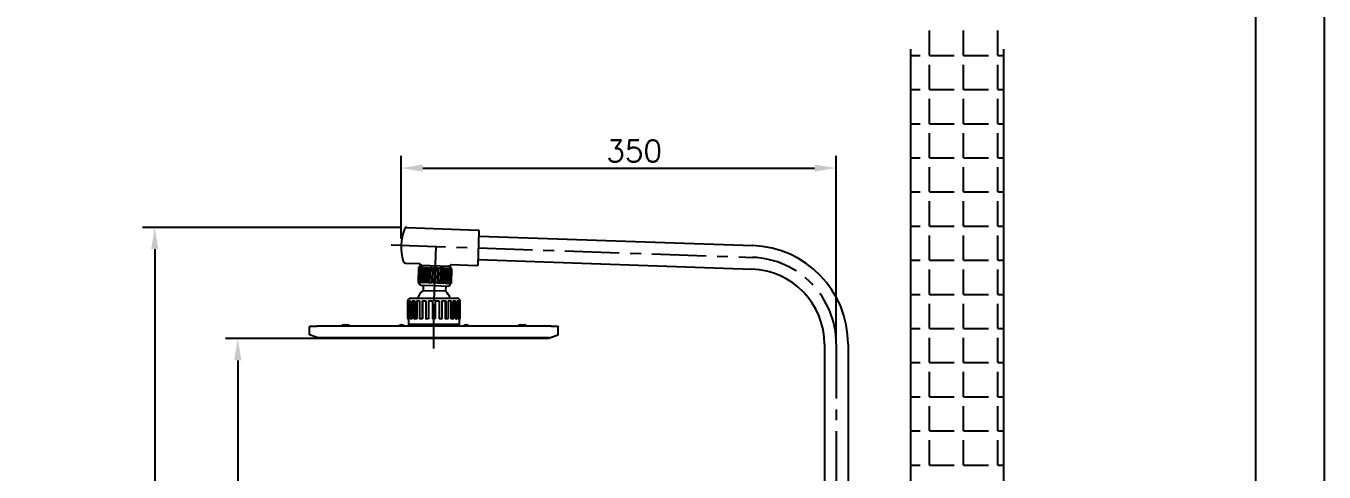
# Model space of a CAD drawing. Header units: millimetres. Extents: x 5066 to 5486, y -1867 to -1273.
# Drawn here: x 5277.4 to 5486.4, y -1548.5 to -1476.7 of the extents above; entities that cross this region are included whole.
import ezdxf

# ---------------------------------------------------------------- set-up
doc = ezdxf.new("R2010")
doc.units = ezdxf.units.MM
doc.header["$LTSCALE"] = 7
doc.header["$MEASUREMENT"] = 0
doc.linetypes.add('CENTER', pattern=[2, 1.25, -0.25, 0.25, -0.25])
doc.layers.get('0').update_dxf_attribs({"color": 2, "linetype": 'CONTINUOUS'})
for name, color, linetype in [('CL', 1, 'CENTER'), ('D', 2, 'CONTINUOUS'), ('DWG', 7, 'CONTINUOUS'), ('HT', 3, 'CONTINUOUS')]:
    doc.layers.add(name, color=color, linetype=linetype)
doc.styles.add('GHS', font='romans', dxfattribs={"bigfont": 'ghs'})

msp = doc.modelspace()

# ---------------------------------------------------------------- linework, layer by layer
at = {"color": 4}
msp.add_line((5475.44, -1853.01), (5475.44, -1304.01), dxfattribs=at)
at = {"layer": 'CL', "color": 1, "linetype": 'CENTER'}
for p, q in [((5336.24, -1511.92), (5394.4, -1513.95)), ((5343.43, -1512.17), (5343.11, -1521.44)), ((5343.11, -1528.64), (5343.11, -1521.44)), ((5407.91, -1527.94), (5407.91, -1726.34))]:
    msp.add_line(p, q, dxfattribs=at)
msp.add_arc((5393.91, -1527.94), 14, 0, 88, dxfattribs=at)
at = {"layer": 'D'}
for p, q in [((5337.83, -1510.97), (5337.83, -1497.56)), ((5407.91, -1526.94), (5407.91, -1497.56)), ((5341.33, -1499.56), (5404.41, -1499.56)), ((5337.74, -1509.14), (5296.17, -1509.14)), ((5298.17, -1512.64), (5298.17, -1826.88)), ((5342.11, -1527.04), (5309.54, -1527.04)), ((5311.54, -1530.54), (5311.54, -1826.88))]:
    msp.add_line(p, q, dxfattribs=at)
msp.add_lwpolyline([(5066.44, -1273.01), (5486.44, -1273.01), (5486.44, -1867.01), (5066.44, -1867.01)], close=True, dxfattribs=at)
for points in [[(5341.33, -1498.98), (5341.33, -1500.14), (5337.83, -1499.56)], [(5404.41, -1498.98), (5404.41, -1500.14), (5407.91, -1499.56)], [(5297.58, -1512.64), (5298.75, -1512.64), (5298.17, -1509.14)], [(5310.95, -1530.54), (5312.12, -1530.54), (5311.54, -1527.04)]]:
    msp.add_solid(points, dxfattribs=at)
at = {"layer": 'DWG'}
for p, q in [((5338.74, -1509.14), (5350.23, -1509.54)), ((5350.23, -1515.07), (5350.42, -1509.75)), ((5350.39, -1510.51), (5394.47, -1512.05)), ((5338.54, -1514.86), (5340.75, -1514.94)), ((5340.85, -1515.08), (5340.85, -1515.04)), ((5340.94, -1515.18), (5345.7, -1515.35)), ((5345.8, -1515.25), (5345.81, -1515.21)), ((5345.91, -1515.12), (5350.03, -1515.26)), ((5350.26, -1514.31), (5394.33, -1515.85)), ((5340.66, -1515.57), (5340.58, -1517.97)), ((5340.66, -1515.57), (5340.58, -1517.97)), ((5340.7, -1515.57), (5340.62, -1517.97)), ((5340.72, -1515.57), (5340.64, -1517.97)), ((5340.7, -1515.57), (5340.66, -1515.57)), ((5340.66, -1515.57), (5340.66, -1515.57)), ((5340.7, -1515.57), (5340.72, -1515.57)), ((5340.82, -1515.58), (5340.72, -1515.57)), ((5340.82, -1515.58), (5340.74, -1517.98)), ((5340.86, -1515.58), (5340.77, -1517.98)), ((5340.82, -1515.58), (5340.86, -1515.58)), ((5341.02, -1515.59), (5340.86, -1515.58)), ((5341.02, -1515.59), (5340.93, -1517.98)), ((5341.07, -1515.59), (5340.98, -1517.99)), ((5341.02, -1515.59), (5341.07, -1515.59)), ((5341.28, -1515.59), (5341.07, -1515.59)), ((5341.28, -1515.59), (5341.2, -1517.99)), ((5341.35, -1515.6), (5341.26, -1518)), ((5341.34, -1515.6), (5341.26, -1518)), ((5341.28, -1515.59), (5341.34, -1515.6)), ((5341.61, -1515.61), (5341.35, -1515.6)), ((5341.61, -1515.61), (5341.52, -1518)), ((5341.66, -1515.61), (5341.57, -1518.01)), ((5341.69, -1515.61), (5341.6, -1518.01)), ((5341.61, -1515.61), (5341.66, -1515.61)), ((5341.98, -1515.62), (5341.69, -1515.61)), ((5341.98, -1515.62), (5341.9, -1518.02)), ((5342.02, -1515.62), (5341.94, -1518.02)), ((5341.98, -1515.62), (5342.02, -1515.62)), ((5342.07, -1515.62), (5341.99, -1518.02)), ((5342.4, -1515.63), (5342.07, -1515.62)), ((5342.4, -1515.63), (5342.32, -1518.03)), ((5342.43, -1515.63), (5342.35, -1518.03)), ((5342.4, -1515.63), (5342.43, -1515.63)), ((5342.5, -1515.64), (5342.42, -1518.04)), ((5342.85, -1515.65), (5342.5, -1515.64)), ((5342.85, -1515.65), (5342.77, -1518.05)), ((5342.86, -1515.65), (5342.78, -1518.05)), ((5342.85, -1515.65), (5342.86, -1515.65)), ((5342.95, -1515.65), (5342.87, -1518.05)), ((5343.31, -1515.67), (5342.95, -1515.65)), ((5343.31, -1515.67), (5343.23, -1518.06)), ((5343.4, -1515.67), (5343.31, -1518.07)), ((5343.41, -1515.67), (5343.33, -1518.07)), ((5343.4, -1515.67), (5343.41, -1515.67)), ((5343.77, -1515.68), (5343.41, -1515.67)), ((5343.77, -1515.68), (5343.69, -1518.08)), ((5343.84, -1515.68), (5343.76, -1518.08)), ((5343.87, -1515.68), (5343.78, -1518.08)), ((5343.84, -1515.68), (5343.87, -1515.68)), ((5344.21, -1515.7), (5343.87, -1515.68)), ((5344.21, -1515.7), (5344.13, -1518.1)), ((5344.27, -1515.7), (5344.19, -1518.1)), ((5344.31, -1515.7), (5344.23, -1518.1)), ((5344.27, -1515.7), (5344.31, -1515.7)), ((5344.63, -1515.71), (5344.31, -1515.7)), ((5344.63, -1515.71), (5344.55, -1518.11)), ((5344.67, -1515.71), (5344.58, -1518.11)), ((5344.72, -1515.71), (5344.64, -1518.11)), ((5344.67, -1515.71), (5344.72, -1515.71)), ((5345.01, -1515.72), (5344.72, -1515.71)), ((5345.01, -1515.72), (5344.93, -1518.12)), ((5345.03, -1515.73), (5344.94, -1518.12)), ((5345.09, -1515.73), (5345, -1518.13)), ((5345.03, -1515.73), (5345.09, -1515.73)), ((5345.34, -1515.74), (5345.09, -1515.73)), ((5345.34, -1515.74), (5345.25, -1518.13)), ((5345.4, -1515.74), (5345.32, -1518.14)), ((5345.34, -1515.74), (5345.4, -1515.74)), ((5345.6, -1515.75), (5345.4, -1515.74)), ((5345.6, -1515.75), (5345.52, -1518.14)), ((5345.65, -1515.75), (5345.57, -1518.15)), ((5345.6, -1515.75), (5345.65, -1515.75)), ((5345.8, -1515.75), (5345.65, -1515.75)), ((5345.8, -1515.75), (5345.71, -1518.15)), ((5345.83, -1515.75), (5345.75, -1518.15)), ((5345.8, -1515.75), (5345.83, -1515.75)), ((5345.92, -1515.76), (5345.83, -1515.75)), ((5345.92, -1515.76), (5345.83, -1518.15)), ((5345.93, -1515.76), (5345.85, -1518.16)), ((5345.96, -1515.76), (5345.87, -1518.16)), ((5345.92, -1515.76), (5345.93, -1515.76)), ((5345.96, -1515.76), (5345.93, -1515.76)), ((5340.62, -1517.97), (5340.58, -1517.97)), ((5340.58, -1517.97), (5340.58, -1517.97)), ((5340.62, -1517.97), (5340.64, -1517.97)), ((5340.74, -1517.98), (5340.64, -1517.97)), ((5340.66, -1517.97), (5340.66, -1517.99)), ((5340.74, -1517.98), (5340.77, -1517.98)), ((5340.93, -1517.98), (5340.77, -1517.98)), ((5340.93, -1517.98), (5340.98, -1517.99)), ((5341.2, -1517.99), (5340.98, -1517.99)), ((5341.04, -1518.41), (5343.21, -1518.48)), ((5341.2, -1517.99), (5341.26, -1518)), ((5341.52, -1518), (5341.26, -1518)), ((5341.41, -1518.42), (5341.38, -1519.26)), ((5341.38, -1519.26), (5343.18, -1519.32)), ((5341.52, -1518), (5341.57, -1518.01)), ((5341.9, -1518.02), (5341.6, -1518.01)), ((5341.9, -1518.02), (5341.94, -1518.02)), ((5342.32, -1518.03), (5341.99, -1518.02)), ((5342.32, -1518.03), (5342.35, -1518.03)), ((5342.77, -1518.05), (5342.42, -1518.04)), ((5342.77, -1518.05), (5342.78, -1518.05)), ((5343.23, -1518.06), (5342.87, -1518.05)), ((5344.98, -1519.39), (5343.18, -1519.32)), ((5343.21, -1518.48), (5345.38, -1518.56)), ((5343.31, -1518.07), (5343.33, -1518.07)), ((5343.69, -1518.08), (5343.33, -1518.07)), ((5343.76, -1518.08), (5343.78, -1518.08)), ((5344.13, -1518.1), (5343.78, -1518.08)), ((5344.19, -1518.1), (5344.23, -1518.1)), ((5344.55, -1518.11), (5344.23, -1518.1)), ((5344.58, -1518.11), (5344.64, -1518.11)), ((5344.93, -1518.12), (5344.64, -1518.11)), ((5344.94, -1518.12), (5345, -1518.13)), ((5345.01, -1518.55), (5344.98, -1519.39)), ((5345.25, -1518.13), (5345, -1518.13)), ((5345.25, -1518.13), (5345.32, -1518.14)), ((5345.52, -1518.14), (5345.32, -1518.14)), ((5345.52, -1518.14), (5345.57, -1518.15)), ((5345.71, -1518.15), (5345.57, -1518.15)), ((5345.71, -1518.15), (5345.75, -1518.15)), ((5345.83, -1518.15), (5345.75, -1518.15)), ((5345.79, -1518.15), (5345.79, -1518.17)), ((5345.83, -1518.15), (5345.85, -1518.16)), ((5345.87, -1518.16), (5345.85, -1518.16)), ((5338.91, -1523.76), (5338.91, -1520.96)), ((5338.91, -1520.96), (5338.91, -1523.76)), ((5338.91, -1520.96), (5339, -1520.96)), ((5339, -1520.96), (5339, -1523.76)), ((5339.12, -1520.96), (5339.12, -1523.76)), ((5339.12, -1520.96), (5339.36, -1520.96)), ((5339.21, -1520.96), (5339.21, -1523.86)), ((5339.33, -1520.54), (5343.11, -1520.54)), ((5339.36, -1520.96), (5339.36, -1523.76)), ((5339.59, -1520.96), (5339.59, -1523.76)), ((5339.59, -1520.96), (5339.98, -1520.96)), ((5339.68, -1520.96), (5339.68, -1523.86)), ((5339.98, -1520.96), (5339.98, -1523.76)), ((5340.3, -1520.96), (5340.3, -1523.76)), ((5340.3, -1520.96), (5340.81, -1520.96)), ((5340.38, -1520.96), (5340.38, -1523.86)), ((5340.81, -1520.96), (5340.81, -1523.76)), ((5341.21, -1520.96), (5341.21, -1523.76)), ((5341.21, -1520.96), (5341.8, -1520.96)), ((5341.26, -1520.96), (5341.26, -1523.86)), ((5341.8, -1520.96), (5341.8, -1523.76)), ((5342.24, -1520.96), (5342.24, -1523.76)), ((5342.24, -1520.96), (5342.88, -1520.96)), ((5342.27, -1520.96), (5342.27, -1523.86)), ((5342.88, -1520.96), (5342.88, -1523.76)), ((5343.11, -1520.54), (5346.89, -1520.54)), ((5343.34, -1520.96), (5343.34, -1523.76)), ((5343.34, -1520.96), (5343.97, -1520.96)), ((5343.94, -1520.96), (5343.94, -1523.86)), ((5343.97, -1520.96), (5343.97, -1523.76)), ((5344.41, -1520.96), (5344.41, -1523.76)), ((5344.41, -1520.96), (5345.01, -1520.96)), ((5344.95, -1520.96), (5344.95, -1523.86)), ((5345.01, -1520.96), (5345.01, -1523.76)), ((5345.4, -1520.96), (5345.4, -1523.76)), ((5345.4, -1520.96), (5345.91, -1520.96)), ((5345.84, -1520.96), (5345.84, -1523.86)), ((5345.91, -1520.96), (5345.91, -1523.76)), ((5346.24, -1520.96), (5346.24, -1523.76)), ((5346.24, -1520.96), (5346.62, -1520.96)), ((5346.54, -1520.96), (5346.54, -1523.86)), ((5346.62, -1520.96), (5346.62, -1523.76)), ((5346.85, -1520.96), (5346.85, -1523.76)), ((5346.85, -1520.96), (5347.1, -1520.96)), ((5347, -1520.96), (5347, -1523.86)), ((5347.1, -1520.96), (5347.1, -1523.76)), ((5347.22, -1520.96), (5347.22, -1523.76)), ((5347.22, -1520.96), (5347.3, -1520.96)), ((5347.3, -1520.96), (5347.3, -1523.76)), ((5347.31, -1523.76), (5347.31, -1520.96)), ((5323.11, -1526.44), (5323.11, -1525.14)), ((5323.93, -1525.04), (5324.24, -1525.04)), ((5330.87, -1525.04), (5324.24, -1525.04)), ((5355.35, -1525.04), (5330.87, -1525.04)), ((5339.01, -1523.82), (5339.01, -1523.86)), ((5339.01, -1523.86), (5339.01, -1524.74)), ((5339.01, -1523.86), (5339.01, -1523.86)), ((5343.11, -1524.74), (5339.01, -1524.74)), ((5339.21, -1523.86), (5339.09, -1523.86)), ((5339.68, -1523.86), (5339.45, -1523.86)), ((5340.38, -1523.86), (5340.05, -1523.86)), ((5341.26, -1523.86), (5340.86, -1523.86)), ((5342.27, -1523.86), (5341.83, -1523.86)), ((5342.88, -1523.76), (5342.88, -1523.86)), ((5343.11, -1523.86), (5342.88, -1523.86)), ((5343.34, -1523.86), (5343.11, -1523.86)), ((5347.21, -1524.74), (5343.11, -1524.74)), ((5343.34, -1523.76), (5343.34, -1523.86)), ((5344.39, -1523.86), (5343.94, -1523.86)), ((5345.35, -1523.86), (5344.95, -1523.86)), ((5346.16, -1523.86), (5345.84, -1523.86)), ((5346.77, -1523.86), (5346.54, -1523.86)), ((5347.12, -1523.86), (5347, -1523.86)), ((5347.2, -1523.82), (5347.2, -1523.86)), ((5347.21, -1523.86), (5347.2, -1523.86)), ((5347.21, -1523.86), (5347.21, -1524.74)), ((5361.98, -1525.04), (5355.35, -1525.04)), ((5361.98, -1525.04), (5362.29, -1525.04)), ((5363.11, -1526.44), (5363.11, -1525.14)), ((5324.48, -1526.9), (5323.11, -1526.44)), ((5325.22, -1526.9), (5324.51, -1526.9)), ((5324.61, -1526.9), (5324.61, -1526.94)), ((5330.99, -1526.9), (5325.22, -1526.9)), ((5331.01, -1527.04), (5325.42, -1527.04)), ((5355.23, -1526.9), (5330.99, -1526.9)), ((5355.2, -1527.04), (5331.01, -1527.04)), ((5360.79, -1527.04), (5355.2, -1527.04)), ((5360.99, -1526.9), (5355.23, -1526.9)), ((5361.71, -1526.9), (5360.99, -1526.9)), ((5361.61, -1526.9), (5361.61, -1526.94)), ((5361.74, -1526.9), (5363.11, -1526.44)), ((5406.01, -1527.94), (5406.01, -1551.31)), ((5409.81, -1527.94), (5409.81, -1551.31))]:
    msp.add_line(p, q, dxfattribs=at)
for centre, radius, start, end in [((5345.83, -1512.25), 8, 159.1141, 196.8859), ((5338.73, -1509.54), 0.4, 88, 159.1141), ((5350.22, -1509.74), 0.2, 358, 88), ((5393.91, -1527.94), 15.9, 0, 88), ((5338.56, -1514.46), 0.4, 196.8859, 268), ((5341.14, -1515.59), 0.4, 88, 178), ((5340.95, -1515.08), 0.1, 178, 268), ((5345.48, -1515.74), 0.4, 358, 88), ((5345.71, -1515.25), 0.1, 268, 358), ((5350.03, -1515.06), 0.2, 268, 358), ((5393.91, -1527.94), 12.1, 0, 88), ((5343.11, -1521.44), 2.78, 128.352, 161.1098), ((5341.06, -1518.01), 0.4, 178, 268), ((5343.11, -1521.44), 2.78, 18.8902, 47.648), ((5345.39, -1518.16), 0.4, 268, 358), ((5339.33, -1520.96), 0.42, 90, 180), ((5346.89, -1520.96), 0.42, 0, 90), ((5328.6, -1525.59), 0.75, 90, 132.8335), ((5328.6, -1525.59), 0.75, 68.257, 90), ((5329.15, -1525.59), 0.75, 90, 132.8334), ((5329.15, -1525.59), 0.75, 90, 111.743), ((5329.15, -1525.59), 0.75, 47.1665, 90), ((5329.15, -1525.59), 0.75, 45.5847, 90), ((5337.91, -1525.59), 0.75, 90, 132.8365), ((5337.91, -1525.59), 0.75, 90, 132.8334), ((5337.91, -1525.59), 0.75, 47.1635, 90), ((5337.91, -1525.59), 0.75, 47.164, 90), ((5339.01, -1523.76), 0.1, 180, 270), ((5339.01, -1523.76), 0.1, 180.0447, 270.0459), ((5339.1, -1523.76), 0.0984, 179.0403, 269.008), ((5338.75, -1524.74), 0.4, 311.3984, 354.7841), ((5339.21, -1523.76), 0.0984, 179.0403, 269.008), ((5339.19, -1524.78), 0.04, 90, 174.7841), ((5340.11, -1525.59), 0.75, 90, 132.835), ((5340.11, -1525.59), 0.75, 47.1651, 90), ((5346.11, -1525.59), 0.75, 90, 132.8395), ((5346.11, -1525.59), 0.75, 47.1666, 90), ((5346.11, -1525.59), 0.75, 45.5847, 47.1604), ((5347, -1523.76), 0.0984, 270.992, 0.9597), ((5347.03, -1524.78), 0.04, 5.2159, 90), ((5347.47, -1524.74), 0.4, 185.2159, 228.5904), ((5347.12, -1523.76), 0.0984, 270.992, 0.9597), ((5347.2, -1523.76), 0.1, 269.9541, 359.9553), ((5347.21, -1523.76), 0.1, 270, 0), ((5348.31, -1525.59), 0.75, 132.8354, 134.4153), ((5348.31, -1525.59), 0.75, 90, 132.8334), ((5348.31, -1525.59), 0.75, 90, 132.8334), ((5348.31, -1525.59), 0.75, 132.8335, 132.8398), ((5348.31, -1525.59), 0.75, 47.1665, 90), ((5348.31, -1525.59), 0.75, 47.1666, 90), ((5348.31, -1525.59), 0.75, 45.5847, 47.1645), ((5357.06, -1525.59), 0.75, 90, 132.8334), ((5357.06, -1525.59), 0.75, 90, 132.8335), ((5357.06, -1525.59), 0.75, 68.257, 90), ((5357.62, -1525.59), 0.75, 90, 111.743), ((5357.06, -1525.59), 0.75, 45.5847, 47.1665), ((5357.62, -1525.59), 0.75, 47.1666, 90), ((5332.45, -1526.94), 0.1, 270, 270.102), ((5332.91, -1527), 0.36, 164.0806, 172.5053), ((5334.17, -1526.94), 0.1, 269.8957, 270), ((5334.09, -1527), 0.36, 7.4947, 15.9194), ((5337.2, -1527), 0.36, 7.4947, 15.9194), ((5338.72, -1527), 0.36, 164.0806, 172.5053), ((5340.49, -1527), 0.36, 7.4947, 15.9194), ((5340.95, -1526.94), 0.1, 269.9315, 270), ((5346.32, -1526.94), 0.1, 269.9357, 270), ((5346.46, -1526.94), 0.1, 269.9424, 270), ((5347.53, -1527), 0.36, 164.0806, 170.4079), ((5347.49, -1527), 0.36, 7.4947, 15.9194), ((5350.72, -1526.94), 0.1, 270, 270.0864), ((5351.18, -1526.94), 0.1, 270, 270.0899), ((5351.63, -1527), 0.36, 164.0806, 170.409)]:
    msp.add_arc(centre, radius, start, end, dxfattribs=at)
for points, degree, knots in [([(5340.75, -1514.94), (5340.76, -1514.94), (5340.77, -1514.94), (5340.78, -1514.94), (5340.78, -1514.94), (5340.79, -1514.95), (5340.8, -1514.95), (5340.81, -1514.95), (5340.81, -1514.96), (5340.82, -1514.96), (5340.82, -1514.97), (5340.83, -1514.98), (5340.83, -1514.98), (5340.84, -1514.99), (5340.84, -1515), (5340.84, -1515), (5340.85, -1515.01), (5340.85, -1515.02), (5340.85, -1515.03), (5340.85, -1515.04)], 1, [0, 0, 0.0405365, 0.0810729, 0.1216094, 0.1621458, 0.20195, 0.2417541, 0.2815583, 0.3213625, 0.3611929, 0.4010234, 0.4408538, 0.4806843, 0.5205138, 0.5603433, 0.6001729, 0.6400024, 0.6873855, 0.7347687, 0.7821519, 0.7821519]), ([(5345.81, -1515.21), (5345.81, -1515.2), (5345.81, -1515.2), (5345.81, -1515.19), (5345.81, -1515.18), (5345.82, -1515.17), (5345.82, -1515.17), (5345.82, -1515.16), (5345.83, -1515.15), (5345.83, -1515.15), (5345.84, -1515.14), (5345.85, -1515.14), (5345.85, -1515.13), (5345.86, -1515.13), (5345.87, -1515.12), (5345.87, -1515.12), (5345.88, -1515.12), (5345.89, -1515.12), (5345.9, -1515.12), (5345.91, -1515.12)], 1, [0, 0, 0.0405365, 0.0810729, 0.1216094, 0.1621458, 0.20195, 0.2417541, 0.2815583, 0.3213625, 0.3611929, 0.4010234, 0.4408538, 0.4806843, 0.5205138, 0.5603433, 0.6001729, 0.6400024, 0.6873855, 0.7347687, 0.7821519, 0.7821519]), ([(5323.11, -1525.14), (5323.11, -1525.13), (5323.11, -1525.11), (5323.12, -1525.09), (5323.13, -1525.08), (5323.15, -1525.06), (5323.16, -1525.05), (5323.19, -1525.04), (5323.2, -1525.04), (5323.2, -1525.04), (5323.2, -1525.04), (5323.21, -1525.04), (5323.21, -1525.04), (5323.21, -1525.04), (5323.21, -1525.04), (5323.21, -1525.04), (5323.21, -1525.04), (5323.21, -1525.04), (5323.21, -1525.04), (5323.21, -1525.04), (5323.21, -1525.04), (5323.21, -1525.04), (5323.21, -1525.04), (5323.21, -1525.04), (5323.21, -1525.04), (5323.21, -1525.04), (5323.21, -1525.04), (5323.21, -1525.04), (5323.21, -1525.04), (5323.21, -1525.04), (5323.21, -1525.04), (5323.21, -1525.04), (5323.21, -1525.04), (5323.21, -1525.04), (5323.21, -1525.04), (5323.22, -1525.04), (5323.23, -1525.04), (5323.26, -1525.04), (5323.29, -1525.04), (5323.42, -1525.04), (5323.55, -1525.04), (5323.79, -1525.04), (5323.86, -1525.04), (5323.93, -1525.04)], 3, [0.000003, 0.000003, 0.000003, 0.000003, 0.195322, 0.195322, 0.390644, 0.390644, 0.585967, 0.585967, 0.866531, 0.866531, 0.909581, 0.909581, 0.938467, 0.938467, 0.958242, 0.958242, 0.974811, 0.974811, 0.998662, 0.998662, 1.044718, 1.044718, 1.0689, 1.0689, 1.107895, 1.107895, 1.622686, 1.622686, 1.861896, 1.861896, 2.34941, 2.34941, 3.324347, 3.324347, 5.274181, 5.274181, 9.173833, 9.173833, 16.973165, 16.973165, 32.572141, 32.572141, 38.246577, 38.246577, 38.246577, 38.246577]), ([(5362.29, -1525.04), (5362.76, -1525.04), (5363, -1525.04), (5363.01, -1525.04), (5363.01, -1525.04), (5363.01, -1525.04), (5363.01, -1525.04), (5363.01, -1525.04), (5363.01, -1525.04), (5363.01, -1525.04), (5363.01, -1525.04), (5363.01, -1525.04), (5363.01, -1525.04), (5363.01, -1525.04), (5363.01, -1525.04), (5363.01, -1525.04), (5363.01, -1525.04), (5363.01, -1525.04), (5363.01, -1525.04), (5363.01, -1525.04), (5363.01, -1525.04), (5363.01, -1525.04), (5363.01, -1525.04), (5363.01, -1525.04), (5363.01, -1525.04), (5363.02, -1525.04), (5363.02, -1525.04), (5363.03, -1525.04), (5363.03, -1525.04), (5363.04, -1525.05), (5363.05, -1525.05), (5363.07, -1525.06), (5363.08, -1525.07), (5363.1, -1525.09), (5363.1, -1525.1), (5363.11, -1525.12), (5363.11, -1525.13), (5363.11, -1525.14)], 3, [0.042301, 0.042301, 0.042301, 0.042301, 83.495642, 83.495642, 85.07934, 85.07934, 85.175236, 85.175236, 85.224261, 85.224261, 85.312817, 85.312817, 85.366207, 85.366207, 85.412262, 85.412262, 85.445439, 85.445439, 85.485455, 85.485455, 85.547924, 85.547924, 85.645732, 85.645732, 85.850385, 85.850385, 86.240643, 86.240643, 87.01969, 87.01969, 88.579681, 88.579681, 90.72196, 90.72196, 92.405754, 92.405754, 94.08952, 94.08952, 94.08952, 94.08952]), ([(5325.42, -1527.04), (5324.96, -1527.04), (5324.71, -1527.04), (5324.71, -1527.04), (5324.71, -1527.04), (5324.71, -1527.04), (5324.71, -1527.04), (5324.71, -1527.04), (5324.71, -1527.04), (5324.71, -1527.04), (5324.71, -1527.04), (5324.71, -1527.04), (5324.71, -1527.04), (5324.71, -1527.04), (5324.71, -1527.04), (5324.71, -1527.04), (5324.71, -1527.04), (5324.71, -1527.04), (5324.71, -1527.04), (5324.71, -1527.04), (5324.71, -1527.04), (5324.71, -1527.04), (5324.7, -1527.04), (5324.7, -1527.04), (5324.7, -1527.04), (5324.7, -1527.04), (5324.7, -1527.04), (5324.69, -1527.04), (5324.68, -1527.04), (5324.67, -1527.03), (5324.66, -1527.03), (5324.64, -1527.02), (5324.63, -1527.01), (5324.62, -1526.99), (5324.62, -1526.98), (5324.61, -1526.96), (5324.61, -1526.95), (5324.61, -1526.94)], 3, [0.042301, 0.042301, 0.042301, 0.042301, 82.86462, 82.86462, 84.438727, 84.438727, 84.533992, 84.533992, 84.582693, 84.582693, 84.670668, 84.670668, 84.723709, 84.723709, 84.769322, 84.769322, 84.802286, 84.802286, 84.842175, 84.842175, 84.904577, 84.904577, 85.001912, 85.001912, 85.205315, 85.205315, 85.593316, 85.593316, 86.367896, 86.367896, 87.918949, 87.918949, 90.0464, 90.0464, 91.716678, 91.716678, 93.386929, 93.386929, 93.386929, 93.386929]), ([(5361.61, -1526.94), (5361.61, -1526.95), (5361.6, -1526.97), (5361.59, -1526.99), (5361.59, -1527), (5361.57, -1527.02), (5361.56, -1527.03), (5361.54, -1527.04), (5361.52, -1527.04), (5361.51, -1527.04), (5361.51, -1527.04), (5361.51, -1527.04), (5361.51, -1527.04), (5361.51, -1527.04), (5361.51, -1527.04), (5361.51, -1527.04), (5361.51, -1527.04), (5361.51, -1527.04), (5361.51, -1527.04), (5361.51, -1527.04), (5361.51, -1527.04), (5361.51, -1527.04), (5361.51, -1527.04), (5361.51, -1527.04), (5361.51, -1527.04), (5361.51, -1527.04), (5361.51, -1527.04), (5361.51, -1527.04), (5361.51, -1527.04), (5361.51, -1527.04), (5361.51, -1527.04), (5361.51, -1527.04), (5361.51, -1527.04), (5361.5, -1527.04), (5361.5, -1527.04), (5361.49, -1527.04), (5361.48, -1527.04), (5361.45, -1527.04), (5361.42, -1527.04), (5361.28, -1527.04), (5361.15, -1527.04), (5360.91, -1527.04), (5360.85, -1527.04), (5360.79, -1527.04)], 3, [0.000003, 0.000003, 0.000003, 0.000003, 0.195322, 0.195322, 0.390644, 0.390644, 0.585967, 0.585967, 0.767222, 0.767222, 0.775806, 0.775806, 0.78157, 0.78157, 0.785466, 0.785466, 0.788775, 0.788775, 0.793536, 0.793536, 0.802704, 0.802704, 0.807523, 0.807523, 0.815298, 0.815298, 0.918844, 0.918844, 0.96725, 0.96725, 1.065968, 1.065968, 1.263388, 1.263388, 1.65822, 1.65822, 2.447881, 2.447881, 4.02721, 4.02721, 7.185933, 7.185933, 8.134193, 8.134193, 8.134193, 8.134193]), ([(5360.99, -1526.9), (5361.03, -1526.9), (5361.06, -1526.9), (5361.09, -1526.9), (5361.13, -1526.9), (5361.16, -1526.9), (5361.19, -1526.9), (5361.22, -1526.9), (5361.25, -1526.9), (5361.28, -1526.9), (5361.3, -1526.9), (5361.33, -1526.9), (5361.36, -1526.9), (5361.38, -1526.9), (5361.4, -1526.9), (5361.43, -1526.9), (5361.45, -1526.9), (5361.47, -1526.9), (5361.49, -1526.9), (5361.51, -1526.9), (5361.53, -1526.9), (5361.55, -1526.9), (5361.56, -1526.9), (5361.58, -1526.9), (5361.59, -1526.9), (5361.61, -1526.9), (5361.62, -1526.9), (5361.63, -1526.9), (5361.64, -1526.9), (5361.65, -1526.9), (5361.66, -1526.9), (5361.67, -1526.9), (5361.68, -1526.9), (5361.69, -1526.9), (5361.69, -1526.9), (5361.7, -1526.9), (5361.7, -1526.9), (5361.7, -1526.9), (5361.71, -1526.9), (5361.71, -1526.9), (5361.71, -1526.9), (5361.71, -1526.9), (5361.71, -1526.9), (5361.71, -1526.9), (5361.71, -1526.9), (5361.71, -1526.9), (5361.71, -1526.9), (5361.71, -1526.9), (5361.71, -1526.9), (5361.71, -1526.9), (5361.71, -1526.9), (5361.71, -1526.9), (5361.74, -1526.9)], 1, [4.62737738, 4.62737738, 4.62950267, 4.63162796, 4.63375324, 4.63587853, 4.63800382, 4.64012911, 4.6422544, 4.64437969, 4.64650498, 4.64863027, 4.65075556, 4.65288085, 4.65500613, 4.65713142, 4.65925671, 4.661382, 4.66350729, 4.66563258, 4.66775787, 4.66988316, 4.67200845, 4.67413373, 4.67625902, 4.67838431, 4.6805096, 4.68263489, 4.68476018, 4.68688547, 4.68901076, 4.69113605, 4.69326134, 4.69538662, 4.69751191, 4.6996372, 4.70176249, 4.70388778, 4.70601307, 4.70813836, 4.71026365, 4.71132629, 4.71185761, 4.71212327, 4.71225611, 4.71232252, 4.71235573, 4.71237233, 4.71238063, 4.71238478, 4.71238572, 4.71238683, 4.7123876, 4.71238894, 4.71238894])]:
    msp.add_open_spline(points, degree=degree, knots=knots, dxfattribs=at)
for points in [[(5339.36, -1523.76), (5339.36, -1523.77), (5339.36, -1523.79), (5339.38, -1523.82), (5339.4, -1523.84), (5339.42, -1523.86), (5339.44, -1523.86), (5339.45, -1523.86)], [(5339.68, -1523.86), (5339.67, -1523.86), (5339.65, -1523.86), (5339.63, -1523.84), (5339.61, -1523.82), (5339.59, -1523.79), (5339.59, -1523.77), (5339.59, -1523.76)], [(5339.98, -1523.76), (5339.98, -1523.77), (5339.98, -1523.79), (5339.99, -1523.82), (5340.01, -1523.84), (5340.03, -1523.86), (5340.04, -1523.86), (5340.05, -1523.86)], [(5340.38, -1523.86), (5340.37, -1523.86), (5340.35, -1523.86), (5340.33, -1523.84), (5340.32, -1523.82), (5340.31, -1523.79), (5340.3, -1523.77), (5340.3, -1523.76)], [(5340.81, -1523.76), (5340.81, -1523.77), (5340.81, -1523.79), (5340.82, -1523.82), (5340.83, -1523.84), (5340.85, -1523.86), (5340.86, -1523.86), (5340.86, -1523.86)], [(5341.26, -1523.86), (5341.25, -1523.86), (5341.24, -1523.86), (5341.23, -1523.84), (5341.22, -1523.82), (5341.21, -1523.79), (5341.21, -1523.77), (5341.21, -1523.76)], [(5341.8, -1523.76), (5341.8, -1523.77), (5341.8, -1523.79), (5341.8, -1523.82), (5341.81, -1523.84), (5341.82, -1523.86), (5341.82, -1523.86), (5341.83, -1523.86)], [(5342.27, -1523.86), (5342.27, -1523.86), (5342.26, -1523.86), (5342.25, -1523.84), (5342.25, -1523.82), (5342.24, -1523.79), (5342.24, -1523.77), (5342.24, -1523.76)], [(5342.48, -1525.04), (5342.48, -1525.04), (5342.48, -1525.04), (5342.48, -1525.04)], [(5343.97, -1523.76), (5343.97, -1523.77), (5343.97, -1523.79), (5343.97, -1523.82), (5343.96, -1523.84), (5343.95, -1523.86), (5343.95, -1523.86), (5343.94, -1523.86)], [(5344.39, -1523.86), (5344.39, -1523.86), (5344.4, -1523.86), (5344.4, -1523.84), (5344.41, -1523.82), (5344.41, -1523.79), (5344.41, -1523.77), (5344.41, -1523.76)], [(5345.01, -1523.76), (5345.01, -1523.77), (5345, -1523.79), (5345, -1523.82), (5344.98, -1523.84), (5344.97, -1523.86), (5344.96, -1523.86), (5344.95, -1523.86)], [(5345.35, -1523.86), (5345.36, -1523.86), (5345.37, -1523.86), (5345.38, -1523.84), (5345.39, -1523.82), (5345.4, -1523.79), (5345.4, -1523.77), (5345.4, -1523.76)], [(5345.91, -1523.76), (5345.91, -1523.77), (5345.91, -1523.79), (5345.9, -1523.82), (5345.88, -1523.84), (5345.86, -1523.86), (5345.85, -1523.86), (5345.84, -1523.86)], [(5346.16, -1523.86), (5346.17, -1523.86), (5346.19, -1523.86), (5346.21, -1523.84), (5346.22, -1523.82), (5346.23, -1523.79), (5346.24, -1523.77), (5346.24, -1523.76)], [(5346.62, -1523.76), (5346.62, -1523.77), (5346.62, -1523.79), (5346.61, -1523.82), (5346.59, -1523.84), (5346.56, -1523.86), (5346.55, -1523.86), (5346.54, -1523.86)], [(5346.77, -1523.86), (5346.78, -1523.86), (5346.79, -1523.86), (5346.82, -1523.84), (5346.84, -1523.82), (5346.85, -1523.79), (5346.85, -1523.77), (5346.85, -1523.76)]]:
    msp.add_open_spline(points, degree=3, dxfattribs=at)
at = {"layer": 'HT', "ltscale": 0.5}
for p, q in [((5422.9, -1481.41), (5422.9, -1477.41)), ((5428.4, -1481.41), (5428.4, -1477.41)), ((5433.9, -1481.41), (5433.9, -1477.41)), ((5419.91, -1830.38), (5419.91, -1480.38)), ((5419.91, -1481.41), (5421.4, -1481.41)), ((5422.9, -1481.41), (5426.9, -1481.41)), ((5428.4, -1481.41), (5432.4, -1481.41)), ((5433.9, -1481.41), (5434.91, -1481.41)), ((5434.91, -1836.78), (5434.91, -1480.38)), ((5422.9, -1486.91), (5422.9, -1482.91)), ((5428.4, -1486.91), (5428.4, -1482.91)), ((5433.9, -1486.91), (5433.9, -1482.91)), ((5419.91, -1486.91), (5421.4, -1486.91)), ((5422.9, -1486.91), (5426.9, -1486.91)), ((5428.4, -1486.91), (5432.4, -1486.91)), ((5433.9, -1486.91), (5434.91, -1486.91)), ((5422.9, -1492.41), (5422.9, -1488.41)), ((5428.4, -1492.41), (5428.4, -1488.41)), ((5433.9, -1492.41), (5433.9, -1488.41)), ((5419.91, -1492.41), (5421.4, -1492.41)), ((5422.9, -1492.41), (5426.9, -1492.41)), ((5422.9, -1497.91), (5422.9, -1493.91)), ((5428.4, -1492.41), (5432.4, -1492.41)), ((5428.4, -1497.91), (5428.4, -1493.91)), ((5433.9, -1492.41), (5434.91, -1492.41)), ((5433.9, -1497.91), (5433.9, -1493.91)), ((5419.91, -1497.91), (5421.4, -1497.91)), ((5422.9, -1497.91), (5426.9, -1497.91)), ((5428.4, -1497.91), (5432.4, -1497.91)), ((5433.9, -1497.91), (5434.91, -1497.91)), ((5422.9, -1503.41), (5422.9, -1499.41)), ((5428.4, -1503.41), (5428.4, -1499.41)), ((5433.9, -1503.41), (5433.9, -1499.41)), ((5419.91, -1503.41), (5421.4, -1503.41)), ((5422.9, -1503.41), (5426.9, -1503.41)), ((5422.9, -1508.91), (5422.9, -1504.91)), ((5428.4, -1503.41), (5432.4, -1503.41)), ((5428.4, -1508.91), (5428.4, -1504.91)), ((5433.9, -1503.41), (5434.91, -1503.41)), ((5433.9, -1508.91), (5433.9, -1504.91)), ((5419.91, -1508.91), (5421.4, -1508.91)), ((5422.9, -1508.91), (5426.9, -1508.91)), ((5428.4, -1508.91), (5432.4, -1508.91)), ((5433.9, -1508.91), (5434.91, -1508.91)), ((5422.9, -1514.41), (5422.9, -1510.41)), ((5428.4, -1514.41), (5428.4, -1510.41)), ((5433.9, -1514.41), (5433.9, -1510.41)), ((5419.91, -1514.41), (5421.4, -1514.41)), ((5422.9, -1514.41), (5426.9, -1514.41)), ((5428.4, -1514.41), (5432.4, -1514.41)), ((5433.9, -1514.41), (5434.91, -1514.41)), ((5422.9, -1519.91), (5422.9, -1515.91)), ((5428.4, -1519.91), (5428.4, -1515.91)), ((5433.9, -1519.91), (5433.9, -1515.91)), ((5419.91, -1519.91), (5421.4, -1519.91)), ((5422.9, -1519.91), (5426.9, -1519.91)), ((5422.9, -1525.41), (5422.9, -1521.41)), ((5428.4, -1519.91), (5432.4, -1519.91)), ((5428.4, -1525.41), (5428.4, -1521.41)), ((5433.9, -1519.91), (5434.91, -1519.91)), ((5433.9, -1525.41), (5433.9, -1521.41)), ((5419.91, -1525.41), (5421.4, -1525.41)), ((5422.9, -1525.41), (5426.9, -1525.41)), ((5428.4, -1525.41), (5432.4, -1525.41)), ((5433.9, -1525.41), (5434.91, -1525.41)), ((5422.9, -1530.91), (5422.9, -1526.91)), ((5428.4, -1530.91), (5428.4, -1526.91)), ((5433.9, -1530.91), (5433.9, -1526.91)), ((5419.91, -1530.91), (5421.4, -1530.91)), ((5422.9, -1530.91), (5426.9, -1530.91)), ((5428.4, -1530.91), (5432.4, -1530.91)), ((5433.9, -1530.91), (5434.91, -1530.91)), ((5422.9, -1536.41), (5422.9, -1532.41)), ((5428.4, -1536.41), (5428.4, -1532.41)), ((5433.9, -1536.41), (5433.9, -1532.41)), ((5419.91, -1536.41), (5421.4, -1536.41)), ((5422.9, -1536.41), (5426.9, -1536.41)), ((5422.9, -1541.91), (5422.9, -1537.91)), ((5428.4, -1536.41), (5432.4, -1536.41)), ((5428.4, -1541.91), (5428.4, -1537.91)), ((5433.9, -1536.41), (5434.91, -1536.41)), ((5433.9, -1541.91), (5433.9, -1537.91)), ((5419.91, -1541.91), (5421.4, -1541.91)), ((5422.9, -1541.91), (5426.9, -1541.91)), ((5428.4, -1541.91), (5432.4, -1541.91)), ((5433.9, -1541.91), (5434.91, -1541.91)), ((5422.9, -1547.41), (5422.9, -1543.41)), ((5428.4, -1547.41), (5428.4, -1543.41)), ((5433.9, -1547.41), (5433.9, -1543.41)), ((5419.91, -1547.41), (5421.4, -1547.41)), ((5422.9, -1547.41), (5426.9, -1547.41)), ((5428.4, -1547.41), (5432.4, -1547.41)), ((5433.9, -1547.41), (5434.91, -1547.41))]:
    msp.add_line(p, q, dxfattribs=at)

# ---------------------------------------------------------------- texts
at = {"layer": 'D', "insert": (5375.36, -1496.81), "char_height": 3.5, "attachment_point": 5, "style": 'GHS'}
msp.add_mtext('\\A1;350', dxfattribs=at)

doc.saveas('drawing.dxf')
